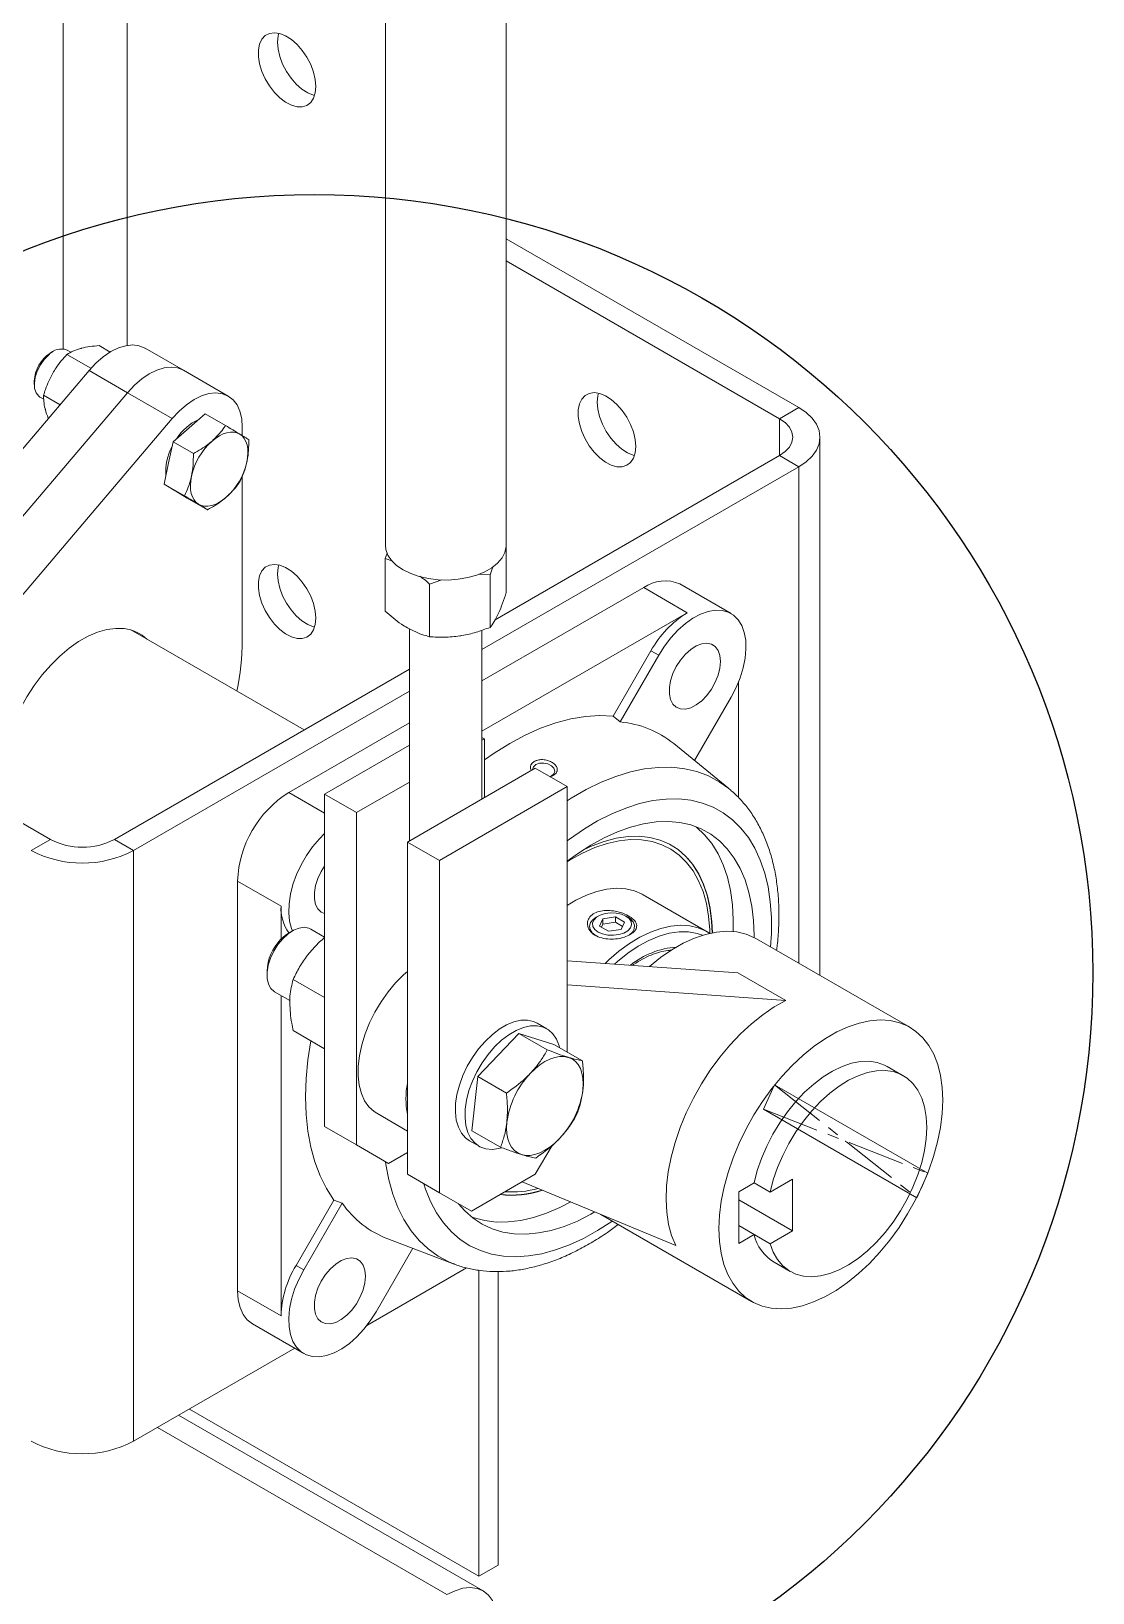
# Model space of a CAD drawing. Header units: millimetres. Extents: x -3124 to 13554, y -5049 to 691.
# Drawn here: x -1401.7 to -1167, y -4109.8 to -3764.4 of the extents above; entities that cross this region are included whole.
import ezdxf

# ---------------------------------------------------------------- set-up
doc = ezdxf.new("R2010")
doc.units = ezdxf.units.MM
doc.header["$PDSIZE"] = -1
doc.linetypes.add('CENTERX2', pattern=[20.32, 12.7, -2.54, 2.54, -2.54])

msp = doc.modelspace()

# ---------------------------------------------------------------- linework, layer by layer
at = {"linetype": 'Continuous', "lineweight": 20}
for p, q in [((-1323.42923, -3314.74372), (-1323.42923, -3878.10235)), ((-1296.72933, -3878.10233), (-1296.72933, -3329.74426)), ((-1394.66176, -3646.71621), (-1394.66176, -3834.67445)), ((-1380.51964, -3833.91323), (-1380.51964, -3645.06665)), ((-1232.02721, -3847.67607), (-1296.72928, -3810.32436)), ((-1236.26986, -3850.12529), (-1296.72926, -3815.22283)), ((-1396.80923, -3835.24067), (-1397.4908, -3835.63422)), ((-1393.8321, -3835.90551), (-1388.52168, -3838.97115)), ((-1392.957, -3835.43497), (-1393.80879, -3834.94324)), ((-1386.72526, -3833.96093), (-1384.26835, -3835.37927)), ((-1368.07051, -3839.40956), (-1376.55577, -3834.51113)), ((-1388.95834, -3839.4716), (-1425.14786, -3882.14969)), ((-1380.47309, -3844.37004), (-1388.95834, -3839.4716)), ((-1358.17098, -3845.12444), (-1368.07051, -3839.40956)), ((-1401.05122, -3841.8017), (-1401.05118, -3842.58873)), ((-1380.47309, -3844.37004), (-1416.6626, -3887.04812)), ((-1399.80831, -3845.33583), (-1398.97068, -3845.81938)), ((-1399.00402, -3844.91937), (-1395.36119, -3847.02233)), ((-1370.57355, -3850.08492), (-1380.47309, -3844.37004)), ((-1370.57355, -3850.08492), (-1406.76307, -3892.763)), ((-1366.82598, -3852.15333), (-1363.26676, -3849.04533)), ((-1363.26676, -3849.04533), (-1358.77231, -3851.63993)), ((-1236.26986, -3850.12529), (-1232.02721, -3847.67607)), ((-1236.26986, -3850.12529), (-1236.26986, -3858.28938)), ((-1370.3852, -3855.26133), (-1366.82598, -3852.15333)), ((-1355.06376, -3853.86352), (-1355.06376, -3851.99213)), ((-1227.34095, -3973.2602), (-1227.34095, -3854.20732)), ((-1371.37487, -3859.91872), (-1370.3852, -3855.26133)), ((-1370.3852, -3855.26133), (-1365.89074, -3857.85593)), ((-1372.36456, -3864.57611), (-1371.37487, -3859.91872)), ((-1302.07924, -3901.17879), (-1232.02719, -3860.73861)), ((-1299.18855, -3894.61155), (-1236.26986, -3858.28937)), ((-1236.26986, -3858.28937), (-1232.02719, -3860.73861)), ((-1232.02719, -3970.5549), (-1232.02719, -3860.73861)), ((-1372.36456, -3864.57611), (-1367.8701, -3867.1707)), ((-1369.79501, -3866.12549), (-1372.36456, -3864.57611)), ((-1355.06376, -3899.12041), (-1355.06376, -3862.80355)), ((-1370.17, -3865.90962), (-1370.41725, -3865.75031)), ((-1370.17, -3865.90962), (-1369.77053, -3866.14022)), ((-1367.22549, -3867.67489), (-1369.79501, -3866.12549)), ((-1367.22549, -3867.67489), (-1362.73103, -3870.26948)), ((-1296.6951, -3876.90709), (-1296.6951, -3888.54804)), ((-1323.05951, -3879.88069), (-1323.46362, -3881.04774)), ((-1323.46362, -3881.04774), (-1323.46362, -3892.68869)), ((-1321.79848, -3881.63274), (-1323.46362, -3881.04774)), ((-1302.82667, -3884.52692), (-1300.28138, -3884.63365)), ((-1300.28138, -3884.63365), (-1299.66561, -3882.86205)), ((-1300.28138, -3884.63365), (-1300.28138, -3896.27459)), ((-1313.66566, -3886.70399), (-1310.95334, -3885.75923)), ((-1313.66566, -3886.70399), (-1313.66566, -3898.34493)), ((-1266.32187, -3887.47709), (-1302.07924, -3908.11937)), ((-1256.70531, -3893.02861), (-1266.32187, -3887.47709)), ((-1247.0088, -3893.21626), (-1258.32253, -3886.68498)), ((-1256.70531, -3893.02861), (-1302.07932, -3919.22247)), ((-1341.38471, -3918.97083), (-1379.69249, -3896.85622)), ((-1318.07927, -3896.60537), (-1318.07927, -3943.47018)), ((-1302.07928, -3934.23359), (-1302.07928, -3896.90632)), ((-1273.05624, -3915.9377), (-1264.70531, -3901.47346)), ((-1263.00814, -3902.45322), (-1271.52229, -3917.20018)), ((-1263.00814, -3902.45322), (-1264.70531, -3901.47346)), ((-1397.49021, -3943.19582), (-1463.95824, -3904.82465)), ((-1383.34805, -3943.1958), (-1318.07927, -3905.51694)), ((-1245.3916, -3933.90708), (-1245.3916, -3908.40364)), ((-1379.10538, -3945.64504), (-1318.07923, -3910.41539)), ((-1255.10716, -3925.72076), (-1247.00814, -3911.69282)), ((-1273.05624, -3915.9377), (-1271.52229, -3917.20018)), ((-1318.07923, -3917.35597), (-1344.8107, -3932.78772)), ((-1318.07936, -3922.32519), (-1336.87871, -3933.17783)), ((-1301.52336, -3920.93169), (-1302.07936, -3921.25267)), ((-1301.52336, -3920.93169), (-1302.07919, -3920.61082)), ((-1301.52336, -3933.91256), (-1301.52336, -3920.93169)), ((-1247.49776, -3931.92606), (-1259.68195, -3921.99015)), ((-1290.28027, -3927.42219), (-1318.56455, -3943.75036)), ((-1283.20921, -3931.50423), (-1290.28027, -3927.42219)), ((-1344.8107, -3932.78772), (-1336.87866, -3937.36679)), ((-1329.80765, -3937.25986), (-1336.87871, -3933.17783)), ((-1336.87871, -3933.17783), (-1336.87871, -4006.66648)), ((-1318.07936, -3930.48927), (-1329.80765, -3937.25986)), ((-1283.20921, -3931.50423), (-1311.49349, -3947.8324)), ((-1283.20921, -3990.21459), (-1283.20921, -3931.50423)), ((-1329.80765, -3937.25986), (-1329.80765, -4010.74851)), ((-1397.49021, -3943.19582), (-1401.73284, -3945.64504)), ((-1383.34805, -3943.1958), (-1379.10538, -3945.64504)), ((-1311.49349, -3947.8324), (-1318.56455, -3943.75036)), ((-1318.56455, -3943.75036), (-1318.56455, -4017.23901)), ((-1379.10538, -3945.64504), (-1379.10538, -4076.29156)), ((-1311.49349, -3947.8324), (-1311.49349, -4021.32105)), ((-1356.12443, -3952.38368), (-1346.50787, -3957.9352)), ((-1356.12443, -4043.01971), (-1356.12443, -3952.38368)), ((-1346.50787, -3957.9352), (-1346.50787, -3965.25983)), ((-1252.28739, -3963.59308), (-1266.42951, -3955.429)), ((-1276.37994, -3960.1335), (-1276.85831, -3960.40991)), ((-1275.36353, -3960.71968), (-1276.11067, -3962.32938)), ((-1272.57514, -3960.28837), (-1275.36353, -3960.71968)), ((-1275.36353, -3960.71968), (-1275.36353, -3961.92408)), ((-1270.53388, -3961.46676), (-1272.57514, -3960.28837)), ((-1272.57514, -3960.28837), (-1272.57514, -3961.49277)), ((-1271.28102, -3963.07646), (-1270.53388, -3961.46676)), ((-1269.78607, -3960.40991), (-1270.26465, -3960.13352)), ((-1343.94947, -3963.39435), (-1344.72822, -3963.84405)), ((-1336.87858, -3964.77023), (-1339.94889, -3962.99777)), ((-1276.11067, -3962.32938), (-1274.06941, -3963.50778)), ((-1275.36353, -3961.92408), (-1275.66973, -3962.58396)), ((-1272.57514, -3961.49277), (-1275.36353, -3961.92408)), ((-1274.06941, -3963.50778), (-1271.28102, -3963.07646)), ((-1270.97474, -3962.41666), (-1272.57514, -3961.49277)), ((-1241.9286, -3964.85691), (-1241.92671, -3964.43304)), ((-1207.45765, -3984.73859), (-1241.39867, -3965.14485)), ((-1245.50481, -3972.68659), (-1283.20921, -3969.99832)), ((-1349.60541, -3972.29252), (-1349.60541, -3973.19179)), ((-1336.87862, -3978.14728), (-1343.82813, -3974.13542)), ((-1234.8983, -3978.8096), (-1245.50481, -3972.68659)), ((-1347.94824, -3976.85455), (-1344.56418, -3978.80813)), ((-1346.50787, -3977.68604), (-1346.50787, -4048.57123)), ((-1234.8983, -3978.8096), (-1283.20929, -3975.36512)), ((-1336.87862, -3989.46161), (-1343.82813, -3985.44974)), ((-1287.73064, -3985.06004), (-1289.85197, -3983.83542)), ((-1302.99787, -3995.63922), (-1293.94236, -3986.09123)), ((-1293.94236, -3986.09123), (-1287.62927, -3989.7357)), ((-1293.94236, -3986.09123), (-1286.17449, -3988.50279)), ((-1286.17449, -3988.50279), (-1279.8614, -3992.14726)), ((-1304.28554, -4007.59878), (-1302.99787, -3995.63922)), ((-1302.99787, -3995.63922), (-1296.68478, -3999.28369)), ((-1208.92164, -3995.44013), (-1212.45725, -3993.39906)), ((-1239.84104, -4002.85443), (-1237.40756, -3997.43638)), ((-1237.40756, -3997.43638), (-1203.46643, -4017.03018)), ((-1239.84104, -4002.85443), (-1205.89991, -4022.44822)), ((-1325.3464, -4003.75836), (-1318.56464, -4007.67338)), ((-1336.87871, -4006.66648), (-1329.80765, -4010.74851)), ((-1329.80765, -4010.74984), (-1336.87871, -4006.66648)), ((-1304.85073, -4009.81685), (-1302.72939, -4011.04147)), ((-1304.28554, -4007.59878), (-1297.97245, -4011.24325)), ((-1329.80765, -4010.74851), (-1322.73658, -4014.83188)), ((-1322.73658, -4014.83188), (-1329.80765, -4010.74984)), ((-1322.73658, -4014.83188), (-1318.56464, -4012.42346)), ((-1290.28027, -4017.24031), (-1286.59229, -4010.85255)), ((-1318.56455, -4017.23901), (-1311.49349, -4021.32105)), ((-1311.49349, -4021.32237), (-1318.56455, -4017.23901)), ((-1304.42243, -4025.40441), (-1290.28027, -4017.24031)), ((-1293.1602, -4018.90277), (-1259.23305, -4032.99002)), ((-1241.92679, -4019.13141), (-1245.32092, -4021.0908)), ((-1238.39118, -4021.17247), (-1241.92679, -4019.13141)), ((-1233.44145, -4018.31506), (-1238.39118, -4021.17247)), ((-1233.44145, -4018.31506), (-1233.44145, -4029.74663)), ((-1205.89991, -4022.44822), (-1203.46643, -4017.03018)), ((-1343.19416, -4037.42016), (-1334.84322, -4022.95592)), ((-1332.98282, -4023.65294), (-1334.84322, -4022.95592)), ((-1311.49349, -4021.32105), (-1304.42243, -4025.40441)), ((-1304.42243, -4025.40441), (-1311.49349, -4021.32237)), ((-1245.32092, -4021.0908), (-1245.32092, -4032.52237)), ((-1245.32079, -4022.88883), (-1233.44145, -4029.74663)), ((-1332.98282, -4023.65294), (-1341.49699, -4038.39992)), ((-1275.80712, -4026.10811), (-1242.45481, -4045.362)), ((-1241.92679, -4030.56298), (-1245.32079, -4028.60366)), ((-1245.32079, -4028.60366), (-1238.39118, -4032.60404)), ((-1233.44145, -4029.74663), (-1238.39118, -4032.60404)), ((-1325.49699, -4047.63952), (-1317.39713, -4033.61017)), ((-1322.91002, -4031.51622), (-1308.21261, -4037.09868)), ((-1245.32092, -4032.52237), (-1241.92679, -4030.56298)), ((-1341.49699, -4038.39992), (-1343.19416, -4037.42016)), ((-1308.21261, -4037.09868), (-1308.3772, -4037.03537)), ((-1237.45522, -4036.70151), (-1233.91961, -4038.74258)), ((-1305.4764, -4037.94892), (-1327.53766, -4050.68461)), ((-1302.73789, -4038.48689), (-1302.73789, -4106.11708)), ((-1298.49524, -4038.74148), (-1298.49524, -4103.66785)), ((-1346.50787, -4048.57123), (-1356.12443, -4043.01971)), ((-1352.81009, -4050.34523), (-1341.49636, -4056.87651)), ((-1343.4851, -4055.72841), (-1379.10538, -4076.29156)), ((-1301.8096, -4109.40699), (-1369.13944, -4070.5383)), ((-1302.73789, -4106.11708), (-1366.75414, -4069.16128)), ((-1309.80895, -4110.19912), (-1373.8252, -4073.24332)), ((-1298.49524, -4103.66785), (-1302.73789, -4106.11708))]:
    msp.add_line(p, q, dxfattribs=at)
at = {"linetype": 'CENTERX2', "lineweight": 20}
for p, q in [((-1237.40756, -3997.43638), (-1205.89991, -4022.44822)), ((-1239.84104, -4002.85443), (-1203.46643, -4017.03018))]:
    msp.add_line(p, q, dxfattribs=at)
at = {"linetype": 'Continuous', "lineweight": 20, "flags": 128}
for points in [[(-1338.80033, -3776.64627), (-1338.93065, -3775.09172), (-1339.31612, -3773.45042), (-1339.94099, -3771.78958), (-1340.77971, -3770.17719), (-1341.79798, -3768.67918), (-1342.95407, -3767.35694), (-1344.2006, -3766.26462), (-1345.48667, -3765.44689), (-1346.75942, -3764.9373), (-1347.96693, -3764.75665), (-1349.05971, -3764.91235), (-1349.99301, -3765.39802), (-1350.72865, -3766.19378), (-1351.23643, -3767.26709), (-1351.49563, -3768.57395), (-1351.49563, -3770.0609), (-1351.23643, -3771.66702), (-1350.72865, -3773.32661), (-1349.99301, -3774.97172), (-1349.05971, -3776.53495), (-1347.96693, -3777.95235), (-1346.75942, -3779.16586), (-1345.48667, -3780.12575), (-1344.2006, -3780.79289), (-1342.95407, -3781.13979), (-1341.79798, -3781.15233), (-1340.77971, -3780.83), (-1339.94099, -3780.18592), (-1339.31612, -3779.24659), (-1338.93065, -3778.05035), (-1338.80033, -3776.64627)], [(-1347.28561, -3766.84936), (-1347.15537, -3765.44523), (-1347.0114, -3764.87359)], [(-1339.07456, -3778.62202), (-1339.32651, -3778.55833), (-1340.59935, -3778.04869), (-1341.88533, -3777.23101), (-1343.13187, -3776.13869), (-1344.28795, -3774.81644), (-1345.30622, -3773.31844), (-1346.14494, -3771.706), (-1346.7699, -3770.04516), (-1347.15537, -3768.40386), (-1347.28561, -3766.84936)], [(-1397.86178, -3836.00165), (-1398.85076, -3837.02413), (-1399.71144, -3838.24238), (-1400.38968, -3839.57981), (-1400.84293, -3840.95245), (-1401.04269, -3842.27399), (-1400.97639, -3843.46142), (-1400.64821, -3844.44008), (-1400.07879, -3845.14856), (-1399.80831, -3845.33583)], [(-1376.55577, -3834.51113), (-1376.58211, -3834.49606), (-1377.85773, -3833.98438), (-1379.28737, -3833.80856), (-1380.83547, -3833.97304), (-1382.46358, -3834.47364), (-1384.13122, -3835.29798), (-1385.79699, -3836.42562), (-1387.41948, -3837.82842), (-1388.95834, -3839.4716)], [(-1368.07051, -3839.40956), (-1368.09685, -3839.3945), (-1369.37247, -3838.88281), (-1370.80211, -3838.70699), (-1372.35021, -3838.87147), (-1373.97832, -3839.37207), (-1375.64597, -3840.19641), (-1377.31174, -3841.32405), (-1378.93422, -3842.72685), (-1380.47309, -3844.37004)], [(-1368.07051, -3839.40956), (-1368.09685, -3839.3945), (-1369.37247, -3838.88281), (-1370.80211, -3838.70699), (-1372.35021, -3838.87147), (-1373.97832, -3839.37207), (-1375.64597, -3840.19641), (-1377.31174, -3841.32405), (-1378.93422, -3842.72685), (-1380.47309, -3844.37004)], [(-1355.06376, -3851.99213), (-1355.19554, -3850.14351), (-1355.58761, -3848.49295), (-1356.2302, -3847.08153), (-1357.10736, -3845.94424), (-1358.19732, -3845.10938), (-1359.47294, -3844.59769), (-1360.90258, -3844.42187), (-1362.45067, -3844.58635), (-1364.07879, -3845.08695), (-1365.74643, -3845.91129), (-1367.4122, -3847.03893), (-1369.03469, -3848.44173), (-1370.57355, -3850.08492)], [(-1268.08964, -3856.25238), (-1268.21995, -3854.69784), (-1268.60543, -3853.05654), (-1269.2303, -3851.3957), (-1270.06911, -3849.78325), (-1271.08729, -3848.2853), (-1272.24338, -3846.96305), (-1273.48991, -3845.87073), (-1274.77598, -3845.05296), (-1276.04882, -3844.54336), (-1277.25632, -3844.36272), (-1278.34902, -3844.51841), (-1279.28232, -3845.00413), (-1280.01795, -3845.79985), (-1280.52574, -3846.87316), (-1280.78494, -3848.18006), (-1280.78494, -3849.66701), (-1280.52574, -3851.27314), (-1280.01795, -3852.93272), (-1279.28232, -3854.57783), (-1278.34902, -3856.14106), (-1277.25632, -3857.55839), (-1276.04882, -3858.7719), (-1274.77598, -3859.73186), (-1273.48991, -3860.39898), (-1272.24338, -3860.74588), (-1271.08729, -3860.75842), (-1270.06911, -3860.43606), (-1269.2303, -3859.79203), (-1268.60543, -3858.85265), (-1268.21995, -3857.65646), (-1268.08964, -3856.25238)], [(-1276.57491, -3846.45547), (-1276.44468, -3845.05134), (-1276.30071, -3844.47966)], [(-1268.36395, -3858.22808), (-1268.61582, -3858.16442), (-1269.88865, -3857.6548), (-1271.17464, -3856.8371), (-1272.42126, -3855.74473), (-1273.57726, -3854.42253), (-1274.59553, -3852.92455), (-1275.43425, -3851.31211), (-1276.0592, -3849.65122), (-1276.44468, -3848.00997), (-1276.57491, -3846.45547)], [(-1236.26986, -3858.28937), (-1235.02624, -3857.41455), (-1234.1021, -3856.41654), (-1233.53304, -3855.33357), (-1233.34095, -3854.20731), (-1233.53304, -3853.08112), (-1234.1021, -3851.99815), (-1235.02626, -3851.00007), (-1236.26986, -3850.12529)], [(-1232.02719, -3860.73861), (-1230.39668, -3859.63646), (-1229.0848, -3858.40068), (-1228.12402, -3857.06161), (-1227.53794, -3855.65223), (-1227.34095, -3854.20732), (-1227.53792, -3852.76239), (-1228.12397, -3851.35308), (-1229.08477, -3850.01402), (-1230.39668, -3848.77818), (-1232.02721, -3847.67607)], [(-1361.76313, -3855.07605), (-1360.94496, -3854.42652), (-1360.11374, -3853.89425), (-1359.28372, -3853.48844), (-1358.4691, -3853.21601), (-1357.6838, -3853.0816), (-1356.94126, -3853.08746), (-1356.2542, -3853.2336), (-1355.63437, -3853.51748)], [(-1355.63437, -3853.51748), (-1355.09238, -3853.93421), (-1354.63749, -3854.47665), (-1354.27747, -3855.13557), (-1354.01852, -3855.89966), (-1353.86507, -3856.75585), (-1353.81969, -3857.68952), (-1353.88321, -3858.68463), (-1354.05452, -3859.72426)], [(-1364.73217, -3869.04821), (-1365.27418, -3868.6315), (-1365.72907, -3868.08901), (-1366.08906, -3867.43013), (-1366.34801, -3866.66604), (-1366.50149, -3865.80981), (-1366.54686, -3864.87614), (-1366.48333, -3863.88101), (-1366.31202, -3862.84144)], [(-1358.60343, -3867.48961), (-1359.4216, -3868.13919), (-1360.2528, -3868.6714), (-1361.08282, -3869.07721), (-1361.89745, -3869.34965), (-1362.68276, -3869.48411), (-1363.42528, -3869.47819), (-1364.11233, -3869.33205), (-1364.73217, -3869.04821)], [(-1323.42923, -3878.10235), (-1323.32681, -3879.05558), (-1322.87432, -3880.30132), (-1322.07286, -3881.48711), (-1320.94416, -3882.58054), (-1319.51922, -3883.5518), (-1317.83659, -3884.3745), (-1315.94251, -3885.02608), (-1313.88844, -3885.48876), (-1311.73053, -3885.74998), (-1309.52751, -3885.80258), (-1307.33963, -3885.64513), (-1305.22647, -3885.28187), (-1303.24561, -3884.72287), (-1301.45121, -3883.98324), (-1299.89215, -3883.08322), (-1298.61093, -3882.04733), (-1297.64256, -3880.90378), (-1297.01335, -3879.6839), (-1296.74062, -3878.42087), (-1296.72933, -3878.10233)], [(-1338.80033, -3894.22813), (-1338.93065, -3892.67359), (-1339.31612, -3891.03229), (-1339.94099, -3889.37148), (-1340.77971, -3887.75906), (-1341.79798, -3886.26105), (-1342.95407, -3884.93881), (-1344.2006, -3883.84649), (-1345.48667, -3883.02876), (-1346.75942, -3882.51916), (-1347.96693, -3882.33852), (-1349.05971, -3882.49422), (-1349.99301, -3882.97988), (-1350.72865, -3883.77565), (-1351.23643, -3884.84894), (-1351.49563, -3886.15581), (-1351.49563, -3887.64277), (-1351.23643, -3889.24891), (-1350.72865, -3890.90848), (-1349.99301, -3892.55359), (-1349.05971, -3894.11682), (-1347.96693, -3895.53422), (-1346.75942, -3896.7477), (-1345.48667, -3897.70762), (-1344.2006, -3898.37473), (-1342.95407, -3898.72165), (-1341.79798, -3898.7342), (-1340.77971, -3898.41186), (-1339.94099, -3897.76781), (-1339.31612, -3896.82843), (-1338.93065, -3895.63222), (-1338.80033, -3894.22813)], [(-1347.28561, -3884.43123), (-1347.15537, -3883.0271), (-1347.0114, -3882.45544)], [(-1339.07456, -3896.20388), (-1339.32651, -3896.14017), (-1340.59935, -3895.63055), (-1341.88533, -3894.81285), (-1343.13187, -3893.72056), (-1344.28795, -3892.39831), (-1345.30622, -3890.90031), (-1346.14494, -3889.28789), (-1346.7699, -3887.627), (-1347.15537, -3885.98572), (-1347.28561, -3884.43123)], [(-1247.00814, -3911.69282), (-1245.90516, -3909.57604), (-1245.00551, -3907.40333), (-1244.32931, -3905.22329), (-1243.89166, -3903.08449), (-1243.70233, -3901.03484), (-1243.76557, -3899.12008), (-1244.07993, -3897.38295), (-1244.63841, -3895.86229), (-1245.42854, -3894.59206), (-1246.43267, -3893.60062), (-1247.62835, -3892.91012), (-1248.98888, -3892.53603), (-1250.48387, -3892.48666), (-1252.07993, -3892.76312), (-1253.7414, -3893.35924), (-1255.43117, -3894.26172), (-1257.11148, -3895.45037), (-1258.74482, -3896.89866), (-1260.29468, -3898.57423), (-1261.72645, -3900.43963), (-1263.00814, -3902.45322)], [(-1406.30986, -3938.10435), (-1407.04162, -3936.65237), (-1407.69574, -3934.70689), (-1408.10734, -3932.5484), (-1408.27066, -3930.20715), (-1408.18337, -3927.71603), (-1407.84671, -3925.11002), (-1407.26537, -3922.42566), (-1406.4476, -3919.70067), (-1405.4048, -3916.9733), (-1404.15165, -3914.28184), (-1402.70567, -3911.66404), (-1401.08728, -3909.15668), (-1399.31909, -3906.79494), (-1397.42598, -3904.61197), (-1395.4345, -3902.63845), (-1393.37264, -3900.90204), (-1391.2693, -3899.42716), (-1389.15403, -3898.23447), (-1387.05651, -3897.34072), (-1385.00619, -3896.75849), (-1383.03186, -3896.4959), (-1381.16124, -3896.55669)], [(-1249.35127, -3903.8074), (-1249.48353, -3902.47949), (-1249.87411, -3901.36635), (-1250.50475, -3900.5201), (-1251.34596, -3899.9802), (-1252.35841, -3899.772), (-1253.49477, -3899.90515), (-1254.70188, -3900.37349), (-1255.92332, -3901.15507), (-1257.10195, -3902.2134), (-1258.18268, -3903.49891), (-1259.11499, -3904.95157), (-1259.85526, -3906.50343), (-1260.36888, -3908.08195), (-1260.63184, -3909.61324), (-1260.63184, -3911.02578), (-1260.36888, -3912.25352), (-1259.85526, -3913.23897), (-1259.11499, -3913.93613), (-1258.18268, -3914.31238), (-1257.10195, -3914.35015), (-1255.92332, -3914.04765), (-1254.70188, -3913.41899), (-1253.49477, -3912.49359), (-1252.35841, -3911.31478), (-1251.34596, -3909.93762), (-1250.50475, -3908.42648), (-1249.87411, -3906.85205), (-1249.48353, -3905.28802), (-1249.35127, -3903.8074)], [(-1301.52336, -3925.56746), (-1299.37644, -3924.07956), (-1295.94973, -3921.95093), (-1292.52299, -3920.12314), (-1289.11607, -3918.60681), (-1285.74858, -3917.4107), (-1282.43998, -3916.54164), (-1279.20939, -3916.00475), (-1276.07545, -3915.80303), (-1273.05624, -3915.9377)], [(-1287.03281, -3929.29686), (-1286.71654, -3929.14625), (-1286.18237, -3928.66649), (-1285.99208, -3928.06831), (-1286.17441, -3927.4429), (-1286.70175, -3926.88536), (-1287.4936, -3926.48077), (-1288.42968, -3926.29049), (-1289.36749, -3926.34355), (-1290.16398, -3926.63196), (-1290.69815, -3927.11172), (-1290.88845, -3927.70991), (-1290.88714, -3927.77241)], [(-1283.20921, -3934.61356), (-1282.34596, -3934.06698), (-1279.04253, -3932.15995), (-1275.74879, -3930.55054), (-1272.48408, -3929.24819), (-1269.26756, -3928.26052), (-1266.11807, -3927.5933), (-1263.05412, -3927.25054), (-1260.09371, -3927.23416), (-1257.25417, -3927.5443), (-1254.5522, -3928.17914), (-1252.00364, -3929.13495), (-1249.62344, -3930.40613), (-1247.49776, -3931.92606)], [(-1283.20921, -3943.4815), (-1282.7249, -3943.12), (-1279.62087, -3940.97055), (-1276.50204, -3939.09845), (-1273.38815, -3937.51562), (-1270.29887, -3936.23195), (-1267.25374, -3935.25562), (-1264.27202, -3934.59283), (-1261.37257, -3934.24774), (-1258.57368, -3934.22255), (-1255.89308, -3934.51736), (-1253.3477, -3935.13033), (-1250.95366, -3936.05765), (-1248.72605, -3937.29337), (-1246.679, -3938.82976), (-1244.82542, -3940.65701), (-1243.17704, -3942.76365), (-1241.7443, -3945.13633), (-1240.53622, -3947.76004), (-1239.56048, -3950.61821), (-1238.8232, -3953.69276), (-1238.32909, -3956.96425), (-1238.08125, -3960.41199), (-1238.08125, -3964.0142), (-1238.25692, -3966.95855)], [(-1241.92671, -3964.43304), (-1242.0507, -3961.08831), (-1242.42183, -3957.91018), (-1243.03747, -3954.92098), (-1243.8933, -3952.14167), (-1244.98334, -3949.59174), (-1246.29993, -3947.28906), (-1247.83384, -3945.24982), (-1249.57429, -3943.48828), (-1251.50911, -3942.0168), (-1253.62471, -3940.84576), (-1255.90625, -3939.98329), (-1258.33772, -3939.43551), (-1260.90206, -3939.20621), (-1263.58131, -3939.29706), (-1266.35664, -3939.7073), (-1269.20864, -3940.4342), (-1272.11725, -3941.47263), (-1275.06205, -3942.81519), (-1278.02249, -3944.45262), (-1280.9777, -3946.37331), (-1283.20921, -3948.0157)], [(-1246.55582, -3963.56), (-1246.53066, -3960.92916), (-1246.71659, -3957.62393), (-1247.14914, -3954.491), (-1247.82531, -3951.55236), (-1248.74034, -3948.82864), (-1249.88778, -3946.33891), (-1251.25962, -3944.10064), (-1252.84624, -3942.12954), (-1254.63649, -3940.43945), (-1254.68801, -3940.39746)], [(-1336.87858, -3941.86844), (-1338.02127, -3943.02092), (-1339.51626, -3944.79637), (-1340.87676, -3946.74128), (-1342.07246, -3948.8123), (-1343.07657, -3950.96306), (-1343.8667, -3953.14555), (-1344.42518, -3955.31103), (-1344.73956, -3957.41112), (-1344.80278, -3959.39888), (-1344.61345, -3961.22995), (-1344.1758, -3962.86344), (-1343.95773, -3963.39912)], [(-1283.20921, -3948.12525), (-1282.56554, -3947.72879), (-1279.81773, -3946.21479), (-1277.087, -3944.99887), (-1274.39594, -3944.0911), (-1271.76691, -3943.49904), (-1269.22164, -3943.2276), (-1266.78125, -3943.27898), (-1264.46598, -3943.65282), (-1262.29497, -3944.34597), (-1260.28623, -3945.3527), (-1258.45643, -3946.66469), (-1256.82071, -3948.27107), (-1255.3926, -3950.15849), (-1254.18398, -3952.31134), (-1253.20485, -3954.71178), (-1252.46329, -3957.3399), (-1251.9655, -3960.17393), (-1251.71554, -3963.19041), (-1251.6922, -3963.96422)], [(-1251.1194, -3963.83557), (-1251.23888, -3961.31781), (-1251.60942, -3958.37301), (-1252.22367, -3955.61993), (-1253.07666, -3953.08079), (-1254.16156, -3950.77604), (-1255.46961, -3948.72418), (-1256.99029, -3946.9418), (-1258.71135, -3945.4432), (-1260.61894, -3944.24045), (-1262.69771, -3943.34327), (-1264.9309, -3942.75886), (-1267.30052, -3942.4919), (-1269.78754, -3942.54459), (-1272.3719, -3942.91647), (-1275.03278, -3943.60457), (-1277.74879, -3944.60332), (-1279.63642, -3945.46598)], [(-1251.20251, -3963.85194), (-1251.32345, -3961.23137), (-1251.69434, -3958.28366), (-1252.30918, -3955.52791), (-1253.16304, -3952.98632), (-1254.24899, -3950.67931), (-1255.5583, -3948.62544), (-1256.58329, -3947.36824)], [(-1336.87858, -3949.09914), (-1337.60384, -3950.26222), (-1338.34411, -3951.81408), (-1338.85771, -3953.39258), (-1339.12067, -3954.92388), (-1339.12067, -3956.33642), (-1338.85771, -3957.56416), (-1338.34411, -3958.54962), (-1337.60384, -3959.24678), (-1336.87858, -3959.5725)], [(-1283.20921, -3957.774), (-1281.29658, -3956.63195), (-1278.97825, -3955.5079), (-1276.69276, -3954.68613), (-1274.46601, -3954.17602), (-1272.32327, -3953.98329), (-1270.28875, -3954.11017), (-1268.38559, -3954.5552), (-1266.63528, -3955.31334), (-1266.42951, -3955.429)], [(-1276.85831, -3960.40991), (-1277.5032, -3960.86746), (-1278.08794, -3961.57738), (-1278.31941, -3962.35198), (-1278.18003, -3963.134), (-1277.68055, -3963.86521), (-1276.8578, -3964.49156)], [(-1270.26515, -3960.13323), (-1269.52767, -3960.70194), (-1269.09764, -3961.36756), (-1269.00981, -3962.07617), (-1269.27146, -3962.77028), (-1269.86122, -3963.39376), (-1270.73138, -3963.8961), (-1271.81139, -3964.23656), (-1273.01376, -3964.3876), (-1274.24124, -3964.3369), (-1275.39421, -3964.08863), (-1276.37939, -3963.66291), (-1277.11684, -3963.09418), (-1277.5469, -3962.42858), (-1277.63457, -3961.72007), (-1277.37309, -3961.02586), (-1276.78333, -3960.40238), (-1275.91317, -3959.90005), (-1274.83315, -3959.55958), (-1273.63062, -3959.40863), (-1272.4033, -3959.45924), (-1271.25029, -3959.70749), (-1270.26515, -3960.13323)], [(-1269.542, -3964.33966), (-1268.80683, -3963.69025), (-1268.39497, -3962.94096), (-1268.34848, -3962.15539), (-1268.6709, -3961.39164), (-1269.33817, -3960.70648), (-1269.78607, -3960.40991)], [(-1344.72822, -3963.84405), (-1345.50018, -3964.36085), (-1346.5901, -3965.34573)], [(-1339.94889, -3962.99777), (-1340.34115, -3962.81189), (-1341.3622, -3962.62349), (-1342.50421, -3962.77655), (-1343.7137, -3963.26388), (-1344.93423, -3964.06275), (-1346.10861, -3965.13576)], [(-1274.84036, -3970.59499), (-1274.04391, -3969.83857), (-1271.78463, -3967.89694), (-1269.47941, -3966.20968), (-1267.15446, -3964.79602), (-1264.83613, -3963.67197), (-1262.55063, -3962.85021), (-1260.32389, -3962.34009), (-1258.18114, -3962.14736), (-1256.14663, -3962.27424), (-1254.24347, -3962.71927), (-1252.49315, -3963.47742), (-1251.70121, -3963.95818)], [(-1272.74309, -3970.74453), (-1272.13108, -3970.2009), (-1269.85253, -3968.37158), (-1267.53888, -3966.81454), (-1265.21815, -3965.54869), (-1262.91858, -3964.5894), (-1260.66802, -3963.9483), (-1258.49383, -3963.63319), (-1256.42238, -3963.64788), (-1254.47882, -3963.9922), (-1253.30298, -3964.38784)], [(-1241.39867, -3965.14485), (-1241.79578, -3964.9258), (-1243.69338, -3964.12935), (-1245.747, -3963.65438), (-1247.93556, -3963.50575), (-1250.23659, -3963.68495), (-1252.62651, -3964.19019), (-1255.08078, -3965.01629), (-1257.57419, -3966.1547), (-1260.08117, -3967.5938), (-1262.57601, -3969.31883), (-1265.01424, -3971.29559)], [(-1346.10861, -3965.13576), (-1347.18205, -3966.43283), (-1348.10427, -3967.89319), (-1348.83214, -3969.44861), (-1349.33171, -3971.02641), (-1349.57953, -3972.55271), (-1349.56406, -3973.95617), (-1349.28602, -3975.17126), (-1348.75843, -3976.14105), (-1348.00594, -3976.82026), (-1347.94824, -3976.85455)], [(-1318.56455, -3972.3921), (-1319.4045, -3973.13528), (-1321.17538, -3974.92238), (-1322.84208, -3976.91522), (-1324.37483, -3979.07832), (-1325.74625, -3981.3729), (-1326.93176, -3983.75798), (-1327.91024, -3986.19098), (-1328.6642, -3988.62841), (-1329.18012, -3991.02663), (-1329.44885, -3993.34289), (-1329.4655, -3995.53567), (-1329.22981, -3997.56585), (-1328.74601, -3999.39712), (-1328.02277, -4000.99681), (-1327.07295, -4002.33624), (-1325.91353, -4003.39148), (-1325.3464, -4003.75836)], [(-1259.23305, -4032.99002), (-1260.14789, -4030.77291), (-1260.81351, -4028.3179), (-1261.22284, -4025.65099), (-1261.37162, -4022.80042), (-1261.25824, -4019.79642), (-1260.88385, -4016.67077), (-1260.25249, -4013.45661), (-1259.37082, -4010.18799), (-1258.2482, -4006.89954), (-1256.89647, -4003.62607), (-1255.32999, -4000.40227), (-1253.56535, -3997.2623), (-1251.62124, -3994.23942), (-1249.51824, -3991.36562), (-1247.27864, -3988.67139), (-1244.92617, -3986.18525), (-1242.48574, -3983.93353), (-1239.98323, -3981.94011), (-1237.44511, -3980.22606), (-1234.8983, -3978.8096)], [(-1289.85197, -3983.83542), (-1290.67421, -3983.45497), (-1292.01048, -3983.1609), (-1293.47192, -3983.18717), (-1295.02427, -3983.53306), (-1296.63121, -3984.19056), (-1298.255, -3985.14426), (-1299.85759, -3986.3717), (-1301.40147, -3987.84423)], [(-1284.91885, -3989.22764), (-1285.02734, -3988.81302), (-1285.58945, -3987.37831), (-1286.37755, -3986.19373), (-1287.37315, -3985.28712), (-1288.55288, -3984.67959), (-1289.88914, -3984.38552), (-1291.35059, -3984.41179), (-1292.90294, -3984.75768), (-1294.50987, -3985.41518), (-1296.13366, -3986.36888), (-1297.73626, -3987.59633), (-1299.28014, -3989.06885)], [(-1204.68325, -4019.73915), (-1203.35115, -4016.51764), (-1202.24075, -4013.28109), (-1201.36344, -4010.06266), (-1200.72823, -4006.89544), (-1200.34161, -4003.81189), (-1200.20759, -4000.84366), (-1200.32752, -3998.02121), (-1200.70018, -3995.3735), (-1201.32174, -3992.92771), (-1202.18581, -3990.70891), (-1203.28353, -3988.7399), (-1204.60365, -3987.04087), (-1206.13261, -3985.62923), (-1207.85475, -3984.51954), (-1209.75235, -3983.72309), (-1211.80598, -3983.24811), (-1213.99454, -3983.09949), (-1216.29557, -3983.27868), (-1218.68548, -3983.78393), (-1221.13976, -3984.61002), (-1223.63316, -3985.74844), (-1226.14014, -3987.18754), (-1228.63498, -3988.91257), (-1231.0921, -3990.90579), (-1233.48625, -3993.14678), (-1235.79282, -3995.61251), (-1237.98825, -3998.27772), (-1240.04995, -4001.11504), (-1241.95672, -4004.09531), (-1243.68908, -4007.18803), (-1245.22921, -4010.36144), (-1246.5613, -4013.58293), (-1247.6717, -4016.8195), (-1248.54903, -4020.03791), (-1249.18423, -4023.20513), (-1249.57084, -4026.2887), (-1249.70487, -4029.25693), (-1249.58496, -4032.07939), (-1249.2123, -4034.7271), (-1248.59076, -4037.1729), (-1247.72666, -4039.39166), (-1246.62895, -4041.3607), (-1245.30882, -4043.05973), (-1243.77986, -4044.47137), (-1242.05774, -4045.58107), (-1240.16012, -4046.37751), (-1238.10652, -4046.85247), (-1235.91796, -4047.00112), (-1233.61691, -4046.82189), (-1231.22697, -4046.31663), (-1228.77272, -4045.49058), (-1226.27931, -4044.35216), (-1223.77233, -4042.91304), (-1221.27745, -4041.18801), (-1218.82037, -4039.19481), (-1216.42624, -4036.95383), (-1214.11963, -4034.48808), (-1211.92422, -4031.82288), (-1209.86255, -4028.98557), (-1207.95574, -4026.00527), (-1206.22338, -4022.91253), (-1204.68325, -4019.73915)], [(-1334.84322, -4022.95592), (-1336.46921, -4020.40811), (-1337.86128, -4017.59276), (-1339.01134, -4014.52612), (-1339.91282, -4011.2259), (-1340.56044, -4007.71111), (-1340.95056, -4004.00211), (-1341.08083, -4000.12025), (-1340.95056, -3996.08799), (-1340.56044, -3991.92857), (-1339.91998, -3987.70589)], [(-1301.40147, -3987.84423), (-1302.8504, -3989.52728), (-1304.17044, -3991.38142), (-1305.33065, -3993.36314), (-1306.30382, -3995.42606), (-1307.06719, -3997.5218), (-1307.60279, -3999.60126), (-1307.89811, -4001.61564), (-1307.94624, -4003.51774), (-1307.74601, -4005.26303), (-1307.30216, -4006.81054), (-1306.62507, -4008.12403), (-1305.73059, -4009.17273), (-1304.85073, -4009.81685)], [(-1299.28014, -3989.06885), (-1300.72906, -3990.7519), (-1302.0491, -3992.60604), (-1303.20932, -3994.58776), (-1304.18249, -3996.65068), (-1304.94585, -3998.74642), (-1305.48146, -4000.82588), (-1305.77678, -4002.84026), (-1305.82491, -4004.74236), (-1305.62467, -4006.48765), (-1305.18082, -4008.03516), (-1304.50373, -4009.34865), (-1303.60925, -4010.39735), (-1302.51841, -4011.15665), (-1301.2567, -4011.60876), (-1299.85371, -4011.74302), (-1298.34241, -4011.55647), (-1297.78704, -4011.4138)], [(-1291.39906, -3994.94729), (-1290.3477, -3993.92943), (-1289.25892, -3993.052), (-1288.1513, -3992.32989), (-1287.04381, -3991.77553), (-1285.95541, -3991.39839), (-1284.90469, -3991.20493), (-1283.90969, -3991.19846), (-1282.98735, -3991.37901)], [(-1282.98735, -3991.37901), (-1282.15355, -3991.74365), (-1281.42248, -3992.28599), (-1280.80667, -3992.99685), (-1280.31663, -3993.86397), (-1279.96082, -3994.87263), (-1279.74528, -3996.00553), (-1279.67368, -3997.24318), (-1279.74726, -3998.56456)], [(-1212.45725, -3993.39906), (-1213.07205, -3993.07747), (-1214.71084, -3992.50026), (-1216.49473, -3992.24243), (-1218.39846, -3992.30761), (-1220.39506, -3992.69487), (-1222.45621, -3993.39871), (-1224.55281, -3994.40919), (-1226.65513, -3995.71202), (-1228.7334, -3997.2887), (-1230.75813, -3999.1169), (-1232.70072, -4001.1708), (-1234.53364, -4003.42123), (-1236.2309, -4005.83635), (-1237.7685, -4008.38197), (-1239.12466, -4011.02202), (-1240.28016, -4013.71911), (-1241.21864, -4016.43508), (-1241.92679, -4019.13141)], [(-1238.39118, -4032.60404), (-1237.68303, -4034.48276), (-1236.74454, -4036.11518), (-1235.58904, -4037.47816), (-1234.23288, -4038.55242), (-1232.69528, -4039.32276), (-1230.99803, -4039.77828), (-1229.16511, -4039.91246), (-1227.22252, -4039.72346), (-1225.19778, -4039.21396), (-1223.11952, -4038.39115), (-1221.01719, -4037.26667), (-1218.9206, -4035.85649), (-1216.85945, -4034.18058), (-1214.86285, -4032.26261), (-1212.95912, -4030.12977), (-1211.17523, -4027.8123), (-1209.53643, -4025.34301), (-1208.06595, -4022.75685), (-1206.7846, -4020.09046), (-1205.71051, -4017.38157), (-1204.85893, -4014.66861), (-1204.24188, -4011.98993), (-1203.86813, -4009.38351), (-1203.74295, -4006.88626), (-1203.86813, -4004.53351), (-1204.24188, -4002.35863), (-1204.85893, -4000.3924), (-1205.71051, -3998.66263), (-1206.7846, -3997.19388), (-1208.06595, -3996.00691), (-1209.53643, -3995.11854), (-1211.17523, -3994.54133), (-1212.95912, -3994.28349), (-1214.86285, -3994.34868), (-1216.85945, -3994.73594), (-1218.9206, -3995.43978), (-1221.01719, -3996.45025), (-1223.11952, -3997.75309), (-1225.19778, -3999.32976), (-1227.22252, -4001.15797), (-1229.16511, -4003.21186), (-1230.99803, -4005.4623), (-1232.69528, -4007.87742), (-1234.23288, -4010.42303), (-1235.58904, -4013.06309), (-1236.74454, -4015.76018), (-1237.68303, -4018.47615), (-1238.39118, -4021.17247)], [(-1293.33052, -4012.88656), (-1294.16435, -4012.52199), (-1294.89543, -4011.9796), (-1295.51124, -4011.26879), (-1296.00124, -4010.4016), (-1296.35708, -4009.39296), (-1296.57262, -4008.26011), (-1296.64423, -4007.02241), (-1296.57064, -4005.70103)], [(-1284.91885, -4009.31835), (-1285.9702, -4010.33616), (-1287.05898, -4011.21364), (-1288.1666, -4011.9357), (-1289.2741, -4012.49006), (-1290.3625, -4012.8672), (-1291.41322, -4013.06071), (-1292.40822, -4013.06718), (-1293.33052, -4012.88656)], [(-1308.3772, -4037.03537), (-1309.38489, -4036.61187), (-1311.76509, -4035.34072), (-1313.96292, -4033.76164), (-1315.96557, -4031.88395), (-1317.76119, -4029.71862), (-1319.3393, -4027.27839), (-1320.69065, -4024.57761), (-1321.80725, -4021.63207), (-1322.68259, -4018.45907), (-1323.31155, -4015.07725), (-1323.398, -4014.45004)], [(-1273.25408, -4027.58198), (-1273.38815, -4027.67507), (-1276.50204, -4029.68744), (-1279.62087, -4031.41628), (-1282.7249, -4032.85067), (-1285.79454, -4033.98154), (-1288.81031, -4034.80173), (-1291.75326, -4035.30609), (-1294.60466, -4035.49137), (-1297.34661, -4035.35649), (-1299.96165, -4034.90221), (-1302.43331, -4034.13146), (-1304.74595, -4033.04908), (-1306.88499, -4031.66194), (-1308.83685, -4029.97878), (-1310.58919, -4028.01027), (-1312.13096, -4025.76884), (-1313.45244, -4023.26868), (-1314.54522, -4020.52559), (-1314.9234, -4019.34169)], [(-1304.47229, -4026.6357), (-1303.83912, -4026.86353), (-1301.44358, -4027.49045), (-1298.9108, -4027.7996), (-1296.25854, -4027.78884), (-1293.50543, -4027.45822), (-1290.67076, -4026.81011), (-1287.77443, -4025.84901), (-1284.83671, -4024.58164), (-1282.4584, -4023.34638)], [(-1307.29912, -4023.74372), (-1305.88514, -4025.35299), (-1304.04585, -4026.97089), (-1302.01888, -4028.29331), (-1299.81839, -4029.31098), (-1297.45981, -4030.01672), (-1294.95971, -4030.40558), (-1292.3356, -4030.47489), (-1289.60592, -4030.22411), (-1286.78979, -4029.65501), (-1283.90699, -4028.77161), (-1280.9777, -4027.58009), (-1278.02249, -4026.08876), (-1277.10668, -4025.56855)], [(-1327.84015, -4039.75409), (-1327.9724, -4038.42618), (-1328.36298, -4037.31307), (-1328.99362, -4036.46679), (-1329.83483, -4035.92692), (-1330.84728, -4035.71869), (-1331.9836, -4035.85184), (-1333.19073, -4036.32017), (-1334.41215, -4037.10176), (-1335.59083, -4038.16009), (-1336.67155, -4039.44562), (-1337.60384, -4040.89828), (-1338.34411, -4042.45013), (-1338.85771, -4044.02861), (-1339.12067, -4045.55993), (-1339.12067, -4046.97247), (-1338.85771, -4048.20018), (-1338.34411, -4049.18567), (-1337.60384, -4049.88283), (-1336.67155, -4050.25909), (-1335.59083, -4050.29684), (-1334.41215, -4049.99429), (-1333.19073, -4049.36567), (-1331.9836, -4048.44028), (-1330.84728, -4047.26146), (-1329.83483, -4045.88428), (-1328.99362, -4044.37317), (-1328.36298, -4042.79877), (-1327.9724, -4041.23471), (-1327.84015, -4039.75409)], [(-1341.49699, -4038.39992), (-1342.59997, -4040.5167), (-1343.4996, -4042.6894), (-1344.1758, -4044.86949), (-1344.61345, -4047.00823), (-1344.80278, -4049.05791), (-1344.73956, -4050.97268), (-1344.42518, -4052.7098), (-1343.8667, -4054.23046), (-1343.07657, -4055.50069), (-1342.07246, -4056.49214), (-1340.87676, -4057.18261), (-1339.51626, -4057.55671), (-1338.02127, -4057.60608), (-1336.42521, -4057.32962), (-1334.76374, -4056.7335), (-1333.07394, -4055.831), (-1331.39363, -4054.64236), (-1329.76031, -4053.19408), (-1328.21045, -4051.51853), (-1326.77868, -4049.65311), (-1325.49699, -4047.63952)], [(-1356.12443, -4043.01971), (-1355.98514, -4044.98305), (-1355.57071, -4046.73724), (-1354.8913, -4048.23906), (-1353.96369, -4049.45155), (-1352.81072, -4050.34485), (-1352.81009, -4050.34523)], [(-1298.49524, -4116.73251), (-1298.63453, -4114.76916), (-1299.04896, -4113.01496), (-1299.72835, -4111.51313), (-1300.65596, -4110.30065), (-1301.80895, -4109.40737), (-1303.15891, -4108.85525), (-1304.67264, -4108.65795), (-1306.31282, -4108.82028), (-1308.03909, -4109.33826), (-1309.80895, -4110.19912)]]:
    msp.add_lwpolyline(points, dxfattribs=at)
msp.add_circle((-1339.1604, -3972.69845), 172.1284)
at = {"linetype": 'Continuous', "lineweight": 20}
for centre, radius, start, end in [((-1393.43638, -3842.08622), 7.62015, 122.1451239, 177.8601622), ((-1395.09522, -3838.3064), 3.60079, 69.0679171, 140.2033154), ((-1360.05668, -3860.50305), 11.21664, 114.3973628, 147.8590085), ((-1360.14793, -3861.91458), 11.85741, 151.9770403, 184.0294728), ((-1351.89253, -3866.0732), 14.77722, 131.9098985, 167.367365), ((-1368.47381, -3856.49254), 14.77701, 311.9094527, 347.3673444), ((-1261.62132, -3894.15915), 8.16977, 66.1852855, 125.1247978), ((-1244.48882, -3912.61328), 23.0825, 121.9550108, 151.1440811), ((-1382.12308, -3905.14244), 8.63946, 46.2410773, 83.6079503), ((-1412.36849, -3898.68609), 57.30637, 348.2265314, 359.5657575), ((-1273.47788, -3939.06325), 21.95036, 51.0600559, 84.8886611), ((-1289.12098, -3928.01932), 2.48596, 89.3530556, 150.6415678), ((-1331.73617, -3953.40028), 24.40944, 122.3869326, 177.6130673), ((-1390.41915, -3929.54873), 15.3702, 242.6096738, 297.3905233), ((-1390.41911, -3924.01213), 24.41277, 242.3910136, 297.6089864), ((-1290.00997, -3977.49557), 45, 41.7626408, 42.028133), ((-1337.03992, -3958.40435), 9.47956, 177.1632718, 215.2473888), ((-1339.1604, -3972.69845), 10.4529, 135.2983343, 177.7743854), ((-1257.54934, -3985.82052), 18.89985, 94.6384094, 128.3192197), ((-1277.36786, -4008.31544), 19.37993, 136.386241, 172.2470164), ((-1300.25434, -4000.54077), 18.63151, 169.3454093, 190.6545907), ((-1298.94993, -3995.95027), 19.37981, 316.3861539, 352.247306), ((-1295.62009, -3999.76143), 22.11711, 263.6205827, 288.2819302), ((-1295.76294, -3999.64499), 22.20791, 264.0539959, 288.3448885), ((-1295.37787, -4000.07328), 21.08823, 265.6738588, 285.7945117), ((-1315.02283, -4011.02957), 21.95246, 215.1018909, 248.9437266), ((-1232.26317, -4028.22149), 9.94324, 193.6202031, 238.5221665), ((-1323.43613, -4049.35946), 23.0852, 148.8564521, 178.0432924), ((-1390.41911, -4054.65865), 24.41277, 242.3910136, 297.6089864)]:
    msp.add_arc(centre, radius, start, end, dxfattribs=at)
for points, knots in [([(-1396.98645, -3840.08434), (-1396.7429, -3839.67938), (-1395.83629, -3838.17192), (-1394.67871, -3836.86289), (-1393.8321, -3835.90551)], [0, 0, 0, 0, 0.268635972, 1, 1, 1, 1]), ([(-1393.8321, -3835.90551), (-1393.41391, -3835.65587), (-1392.56985, -3835.15202), (-1391.4248, -3834.7885), (-1390.84707, -3834.60509)], [0, 0, 0, 0, 0.495458731, 1, 1, 1, 1]), ([(-1390.84707, -3834.60509), (-1390.76219, -3834.58243), (-1390.11938, -3834.41083), (-1388.7924, -3834.15346), (-1387.41851, -3834.02549), (-1386.72526, -3833.96093)], [0, 0, 0, 0, 0.070090822, 0.530780354, 1, 1, 1, 1]), ([(-1399.00402, -3844.91937), (-1398.87273, -3844.49148), (-1398.36294, -3842.83009), (-1397.57297, -3841.25429), (-1396.98645, -3840.08434)], [0, 0, 0, 0, 0.257548763, 1, 1, 1, 1]), ([(-1398.60496, -3848.12591), (-1398.62723, -3848.04249), (-1398.79586, -3847.41085), (-1398.99903, -3846.2864), (-1399.00235, -3845.37783), (-1399.00402, -3844.91937)], [0, 0, 0, 0, 0.07009308, 0.530778296, 1, 1, 1, 1]), ([(-1397.93695, -3850.06003), (-1397.94316, -3850.04629), (-1398.25204, -3849.36318), (-1398.43029, -3848.73826), (-1398.60496, -3848.12591)], [0, 0, 0, 0, 0.020115146, 1, 1, 1, 1]), ([(-1358.77231, -3851.63993), (-1358.93382, -3851.87665), (-1359.75642, -3853.08227), (-1360.869, -3854.18769), (-1361.76313, -3855.07605)], [0, 0, 0, 0, 0.196350098, 1, 1, 1, 1]), ([(-1355.63437, -3853.51748), (-1355.69593, -3853.48037), (-1356.1621, -3853.1993), (-1357.15615, -3852.60325), (-1358.2303, -3851.96299), (-1358.77231, -3851.63993)], [0, 0, 0, 0, 0.0700959, 0.530780043, 1, 1, 1, 1]), ([(-1353.63324, -3854.73875), (-1353.89164, -3854.57885), (-1354.41319, -3854.25612), (-1355.22485, -3853.76518), (-1355.63437, -3853.51748)], [0, 0, 0, 0, 0.495461435, 1, 1, 1, 1]), ([(-1365.89074, -3857.85593), (-1365.89257, -3858.70403), (-1365.89625, -3860.41578), (-1366.17259, -3862.02801), (-1366.31202, -3862.84144)], [0, 0, 0, 0, 0.4954603615, 1, 1, 1, 1]), ([(-1361.76313, -3855.07605), (-1362.03413, -3855.30452), (-1363.26395, -3856.34129), (-1364.73997, -3857.19238), (-1365.89074, -3857.85593)], [0, 0, 0, 0, 0.220360401, 1, 1, 1, 1]), ([(-1354.05452, -3859.72426), (-1354.03172, -3859.61349), (-1353.85907, -3858.77462), (-1353.6484, -3857.12658), (-1353.63832, -3855.53954), (-1353.63324, -3854.73875)], [0, 0, 0, 0, 0.070086385, 0.530782547, 1, 1, 1, 1]), ([(-1355.6126, -3864.05353), (-1355.29297, -3863.38888), (-1354.64787, -3862.0474), (-1354.25349, -3860.50331), (-1354.05452, -3859.72426)], [0, 0, 0, 0, 0.49546111, 1, 1, 1, 1]), ([(-1366.31202, -3862.84144), (-1366.33614, -3862.95145), (-1366.51879, -3863.7846), (-1366.97803, -3865.28907), (-1367.57093, -3866.53967), (-1367.8701, -3867.1707)], [0, 0, 0, 0, 0.070087803, 0.530781764, 1, 1, 1, 1]), ([(-1358.60343, -3867.48961), (-1357.7093, -3866.60122), (-1356.59673, -3865.49578), (-1355.77412, -3864.29024), (-1355.6126, -3864.05353)], [0, 0, 0, 0, 0.803652084, 1, 1, 1, 1]), ([(-1367.8701, -3867.1707), (-1367.2939, -3867.51406), (-1366.13094, -3868.20705), (-1365.20124, -3868.76614), (-1364.73217, -3869.04821)], [0, 0, 0, 0, 0.495463379, 1, 1, 1, 1]), ([(-1362.73103, -3870.26948), (-1361.58027, -3869.60594), (-1360.10424, -3868.75485), (-1358.87443, -3867.71807), (-1358.60343, -3867.48961)], [0, 0, 0, 0, 0.779639599, 1, 1, 1, 1]), ([(-1364.73217, -3869.04821), (-1364.67192, -3869.08456), (-1364.21564, -3869.35978), (-1363.47035, -3869.81244), (-1362.97897, -3870.11621), (-1362.73103, -3870.26948)], [0, 0, 0, 0, 0.070088644, 0.530786246, 1, 1, 1, 1]), ([(-1313.66566, -3886.70399), (-1314.07517, -3886.32472), (-1314.77358, -3885.67791), (-1315.49928, -3885.18261), (-1315.79947, -3884.97773)], [0, 0, 0, 0, 0.586361086, 1, 1, 1, 1]), ([(-1298.48816, -3893.28654), (-1298.44563, -3893.19393), (-1298.12358, -3892.49256), (-1297.51692, -3890.99391), (-1296.97071, -3889.3683), (-1296.6951, -3888.54804)], [0, 0, 0, 0, 0.070090367, 0.530783527, 1, 1, 1, 1]), ([(-1318.56464, -3896.39199), (-1319.01009, -3896.12184), (-1320.66831, -3895.11621), (-1322.28282, -3893.71413), (-1323.46362, -3892.68869)], [0, 0, 0, 0, 0.268629594, 1, 1, 1, 1]), ([(-1300.28138, -3896.27459), (-1299.99015, -3895.8918), (-1299.40234, -3895.11918), (-1298.79473, -3893.90112), (-1298.48816, -3893.28654)], [0, 0, 0, 0, 0.495450108, 1, 1, 1, 1]), ([(-1313.66566, -3898.34493), (-1314.07693, -3898.23962), (-1315.67381, -3897.8307), (-1317.33286, -3897.00502), (-1318.56464, -3896.39199)], [0, 0, 0, 0, 0.257546465, 1, 1, 1, 1]), ([(-1313.66566, -3898.34493), (-1312.57879, -3898.42144), (-1310.38515, -3898.57585), (-1308.11754, -3898.31607), (-1306.97345, -3898.185)], [0, 0, 0, 0, 0.4954656875, 1, 1, 1, 1]), ([(-1306.97345, -3898.185), (-1306.81482, -3898.1594), (-1305.61363, -3897.96551), (-1303.34862, -3897.4243), (-1301.31002, -3896.66016), (-1300.28138, -3896.27459)], [0, 0, 0, 0, 0.0700983638, 0.5307885149, 1, 1, 1, 1]), ([(-1291.17104, -3927.93639), (-1291.18434, -3927.91938), (-1291.36229, -3927.69172), (-1291.39986, -3927.28123), (-1291.31792, -3926.93016), (-1291.28766, -3926.80053)], [0, 0, 0, 0, 0.048461199, 0.648644979, 1, 1, 1, 1]), ([(-1291.28766, -3926.80053), (-1291.26018, -3926.73815), (-1291.14058, -3926.46673), (-1290.74597, -3926.04439), (-1290.00171, -3925.6584), (-1289.38815, -3925.57409), (-1289.09291, -3925.53352)], [0, 0, 0, 0, 0.092553794, 0.402715678, 0.712585897, 1, 1, 1, 1]), ([(-1289.09291, -3925.53352), (-1288.83893, -3925.53251), (-1288.25752, -3925.53018), (-1287.33731, -3925.74907), (-1286.45872, -3926.16252), (-1285.78794, -3926.72923), (-1285.41881, -3927.37909), (-1285.39777, -3927.87119), (-1285.48101, -3928.12167), (-1285.49538, -3928.16492)], [0, 0, 0, 0, 0.126609331, 0.289831012, 0.456684046, 0.626155215, 0.796276341, 0.96482565, 1, 1, 1, 1]), ([(-1285.49538, -3928.16492), (-1285.55732, -3928.28341), (-1285.72154, -3928.59758), (-1286.22236, -3929.02266), (-1286.77275, -3929.20749), (-1287.03509, -3929.29558)], [0, 0, 0, 0, 0.240658084, 0.63807714, 1, 1, 1, 1]), ([(-1236.94046, -3967.71854), (-1236.88699, -3967.33824), (-1236.64867, -3965.64306), (-1236.46139, -3962.7063), (-1236.38958, -3958.93165), (-1236.57856, -3955.27239), (-1237.00963, -3951.74235), (-1237.69052, -3948.36506), (-1238.61836, -3945.1632), (-1239.78999, -3942.15911), (-1241.198, -3939.37705), (-1242.82674, -3936.83091), (-1244.67634, -3934.55961), (-1246.26892, -3932.91147), (-1247.30573, -3932.11768), (-1247.59209, -3931.89844)], [0, 0, 0, 0, 0.025148921, 0.112101019, 0.199214957, 0.286453771, 0.373725853, 0.460871898, 0.547692696, 0.633938783, 0.719342208, 0.803673061, 0.886798815, 0.968734426, 1, 1, 1, 1]), ([(-1273.83179, -3958.91134), (-1273.29101, -3958.97143), (-1272.11837, -3959.10174), (-1270.4307, -3959.66561), (-1268.97547, -3960.46506), (-1268.02884, -3961.42663), (-1267.75269, -3962.43897), (-1268.18116, -3963.40107), (-1269.18542, -3964.21288), (-1270.55511, -3964.81497), (-1272.14912, -3965.18531), (-1273.88729, -3965.28357), (-1275.64727, -3965.03672), (-1277.22114, -3964.38473), (-1278.36356, -3963.35498), (-1278.87859, -3962.09467), (-1278.68316, -3960.83858), (-1277.85123, -3959.82093), (-1276.58458, -3959.16917), (-1275.18736, -3958.88355), (-1274.24415, -3958.90289), (-1273.83179, -3958.91134)], [0, 0, 0, 0, 0.04746634, 0.102927072, 0.1611953, 0.220499828, 0.279110422, 0.334759293, 0.385630582, 0.432893439, 0.479911016, 0.52971656, 0.583676345, 0.64115863, 0.700308483, 0.75936796, 0.816310114, 0.868850516, 0.917012329, 0.963718334, 1, 1, 1, 1]), ([(-1336.87862, -3964.90506), (-1337.24888, -3965.21422), (-1338.52609, -3966.28068), (-1339.58882, -3967.5317), (-1340.34347, -3968.42005)], [0, 0, 0, 0, 0.289893362, 1, 1, 1, 1]), ([(-1268.79979, -3971.02564), (-1268.71718, -3970.96472), (-1267.98792, -3970.42693), (-1266.60174, -3969.64312), (-1264.67248, -3968.70524), (-1262.79588, -3968.07288), (-1261.25909, -3967.72199), (-1260.39908, -3967.68968), (-1260.10108, -3967.67848)], [0, 0, 0, 0, 0.027455905, 0.24237018, 0.457004715, 0.671521155, 0.886179493, 1, 1, 1, 1]), ([(-1340.34347, -3968.42005), (-1340.44311, -3968.5457), (-1341.19759, -3969.49715), (-1342.46838, -3971.37874), (-1343.37212, -3973.21093), (-1343.82813, -3974.13542)], [0, 0, 0, 0, 0.0700952193, 0.5307851932, 1, 1, 1, 1]), ([(-1344.5861, -3979.35501), (-1344.57482, -3978.84712), (-1344.53283, -3976.95651), (-1344.12581, -3975.3271), (-1343.82813, -3974.13542)], [0, 0, 0, 0, 0.268638588, 1, 1, 1, 1]), ([(-1343.82813, -3985.44974), (-1343.9426, -3984.90873), (-1344.38702, -3982.8082), (-1344.50127, -3980.82639), (-1344.5861, -3979.35501)], [0, 0, 0, 0, 0.2575615863, 1, 1, 1, 1]), ([(-1287.62927, -3989.7357), (-1287.84883, -3990.11829), (-1288.47526, -3991.20992), (-1289.66099, -3992.9864), (-1290.81715, -3994.29078), (-1291.39906, -3994.94729)], [0, 0, 0, 0, 0.2113642264, 0.6030760426, 1, 1, 1, 1]), ([(-1282.98735, -3991.37901), (-1283.08036, -3991.34989), (-1283.78465, -3991.12941), (-1285.26426, -3990.62598), (-1286.83613, -3990.03427), (-1287.62927, -3989.7357)], [0, 0, 0, 0, 0.0700965471, 0.5307822852, 1, 1, 1, 1]), ([(-1279.8614, -3992.14726), (-1280.28031, -3992.07372), (-1281.12581, -3991.92529), (-1282.36309, -3991.5622), (-1282.98735, -3991.37901)], [0, 0, 0, 0, 0.495462903, 1, 1, 1, 1]), ([(-1279.74726, -3998.56456), (-1279.73295, -3998.42226), (-1279.62452, -3997.34481), (-1279.57167, -3995.22565), (-1279.76423, -3993.17963), (-1279.8614, -3992.14726)], [0, 0, 0, 0, 0.0700978063, 0.530789542, 1, 1, 1, 1]), ([(-1291.39906, -3994.94729), (-1291.76344, -3995.3178), (-1293.33161, -3996.91237), (-1295.22859, -3998.25389), (-1296.68478, -3999.28369)], [0, 0, 0, 0, 0.232362742, 1, 1, 1, 1]), ([(-1296.68478, -3999.28369), (-1296.57748, -4000.37714), (-1296.36093, -4002.58405), (-1296.50032, -4004.65578), (-1296.57064, -4005.70103)], [0, 0, 0, 0, 0.4954637499, 1, 1, 1, 1]), ([(-1281.14907, -4004.10677), (-1280.83266, -4003.25794), (-1280.19403, -4001.5447), (-1279.89709, -3999.56394), (-1279.74726, -3998.56456)], [0, 0, 0, 0, 0.495455464, 1, 1, 1, 1]), ([(-1296.57064, -4005.70103), (-1296.58684, -4005.84225), (-1296.70945, -4006.91151), (-1297.09251, -4008.84006), (-1297.67735, -4010.43731), (-1297.97245, -4011.24325)], [0, 0, 0, 0, 0.070097232, 0.530785197, 1, 1, 1, 1]), ([(-1284.91885, -4009.31835), (-1284.34479, -4008.67124), (-1283.188, -4007.36726), (-1282.00082, -4005.59104), (-1281.36862, -4004.48936), (-1281.14907, -4004.10677)], [0, 0, 0, 0, 0.391365634, 0.788636203, 1, 1, 1, 1]), ([(-1290.20457, -4013.65476), (-1288.74838, -4012.62496), (-1286.85141, -4011.28344), (-1285.28324, -4009.68887), (-1284.91885, -4009.31835)], [0, 0, 0, 0, 0.767637258, 1, 1, 1, 1]), ([(-1297.97245, -4011.24325), (-1297.12983, -4011.56137), (-1295.42914, -4012.20345), (-1294.03428, -4012.65748), (-1293.33052, -4012.88656)], [0, 0, 0, 0, 0.495457042, 1, 1, 1, 1]), ([(-1293.33052, -4012.88656), (-1293.23938, -4012.91461), (-1292.54933, -4013.12701), (-1291.39992, -4013.43974), (-1290.60545, -4013.58265), (-1290.20457, -4013.65476)], [0, 0, 0, 0, 0.070102174, 0.5307842425, 1, 1, 1, 1]), ([(-1308.39578, -4037.00279), (-1308.23862, -4037.07202), (-1307.23886, -4037.51241), (-1305.26754, -4038.04737), (-1302.49543, -4038.58788), (-1299.60642, -4038.81245), (-1296.62466, -4038.75137), (-1293.55819, -4038.3925), (-1290.42168, -4037.73716), (-1287.23259, -4036.78532), (-1284.00964, -4035.54107), (-1280.77286, -4034.01423), (-1277.54395, -4032.20533), (-1274.58815, -4030.32591), (-1272.73595, -4028.94189), (-1271.93505, -4028.34343)], [0, 0, 0, 0, 0.014853361, 0.094488434, 0.174584064, 0.255471702, 0.337375836, 0.420384886, 0.504454743, 0.589434163, 0.675105199, 0.761237068, 0.847627571, 0.934113674, 1, 1, 1, 1])]:
    msp.add_open_spline(points, degree=3, knots=knots, dxfattribs=at)
msp.add_point((-1221.65374, -4009.9423), dxfattribs=at)

doc.saveas('drawing.dxf')
